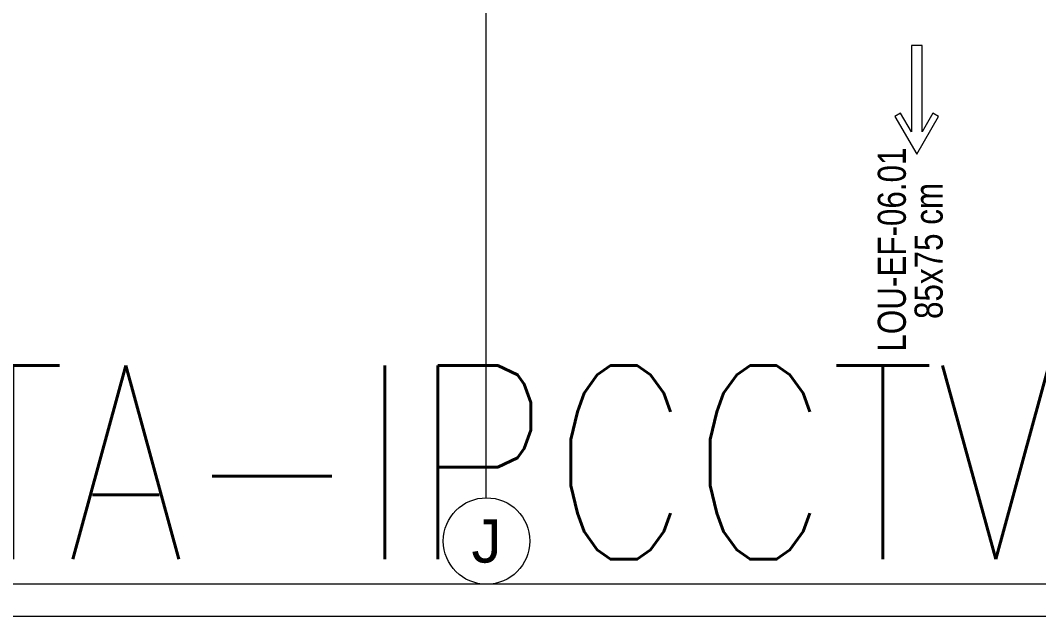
# Model space of a CAD drawing. Extents: x -1073 to 35213, y -1180 to 6950.
# Drawn here: x 24420.5 to 24891.5, y 0 to 275.9 of the extents above; entities that cross this region are included whole.
import ezdxf
from ezdxf.enums import TextEntityAlignment as Align

# ---------------------------------------------------------------- set-up
doc = ezdxf.new("R2010")
doc.units = 0
doc.header["$LTSCALE"] = 25
doc.layers.get('0').update_dxf_attribs({"color": 9, "lineweight": 9})
for name, color, linetype, lineweight in [('06D', 9, 'Continuous', 9), ('24', 9, 'Continuous', 9), ('40A', 9, 'Continuous', 9), ('E-YAZI', 7, 'Continuous', 30)]:
    doc.layers.add(name, color=color, linetype=linetype, lineweight=lineweight)
doc.styles.add('Arial', font='arial.ttf', dxfattribs={"height": 2.5})
doc.styles.add('E-YAZI', font='txttw.shx')
doc.styles.add('Y200-ARIAL', font='arial.ttf', dxfattribs={"width": 0.8})

# ---------------------------------------------------------------- blocks, each defined once
blk = doc.blocks.new('0_aks')
at = {"linetype": 'Continuous'}
blk.add_circle((0, 0), 2, dxfattribs=at)
at = {"style": 'Arial'}
blk.add_attdef('AKS', text='', height=2, dxfattribs=at).set_placement((0, 0), align=Align.MIDDLE_CENTER)
blk = doc.blocks.new('p-aks_vw')
at = {"layer": '24', "ltscale": 2}
blk.add_lwpolyline([(3240, 40), (3240, -257.5)], dxfattribs=at)
at = {"layer": '24', "xscale": 10, "yscale": 10, "zscale": 10}
blk.add_blockref('0_aks', (3240.29, -277.5), dxfattribs=at).add_auto_attribs({'AKS': 'J'})
blk = doc.blocks.new('p-2.mekanik_cihaz')
at = {"ltscale": 10}
blk.add_lwpolyline([(3446.82, -3619.56), (3441.82, -3628.22), (3441.82, -3588.22), (3436.82, -3588.22), (3436.82, -3628.22), (3431.82, -3619.56), (3429.22, -3621.06), (3439.32, -3638.55), (3449.41, -3621.06)], close=True, dxfattribs=at)
at = {"style": 'Y200-ARIAL', "width": 0.8}
for s, p in [('LOU-EF-06.01', (3434.27, -3729.88)), ('85x75 cm', (3451.3, -3714.77))]:
    blk.add_text(s, height=13, rotation=90, dxfattribs=at).set_placement(p)

msp = doc.modelspace()

# ---------------------------------------------------------------- linework, layer by layer
at = {"layer": '40A'}
for points in [[(27980, 0), (20985, 0), (20985, 4205), (27980, 4205)], [(21065, 4190), (27440.06, 4190), (27440.06, 15), (21065, 15)]]:
    msp.add_lwpolyline(points, close=True, dxfattribs=at)

# ---------------------------------------------------------------- block references
at = {"layer": '06D'}
msp.add_blockref('p-2.mekanik_cihaz', (21395.84, 3852.5), dxfattribs=at)
at = {"layer": '24'}
msp.add_blockref('p-aks_vw', (21395.84, 312.5), dxfattribs=at)

# ---------------------------------------------------------------- texts
at = {"layer": 'E-YAZI', "color": 4, "style": 'E-YAZI', "width": 0.8}
msp.add_text('2.MEKANIK KAT TELEFON-DATA-IPCCTV SISTEMI TESISAT PLANI', height=89.6, dxfattribs=at).set_placement((23016.2, 26.57))

doc.saveas('drawing.dxf')
